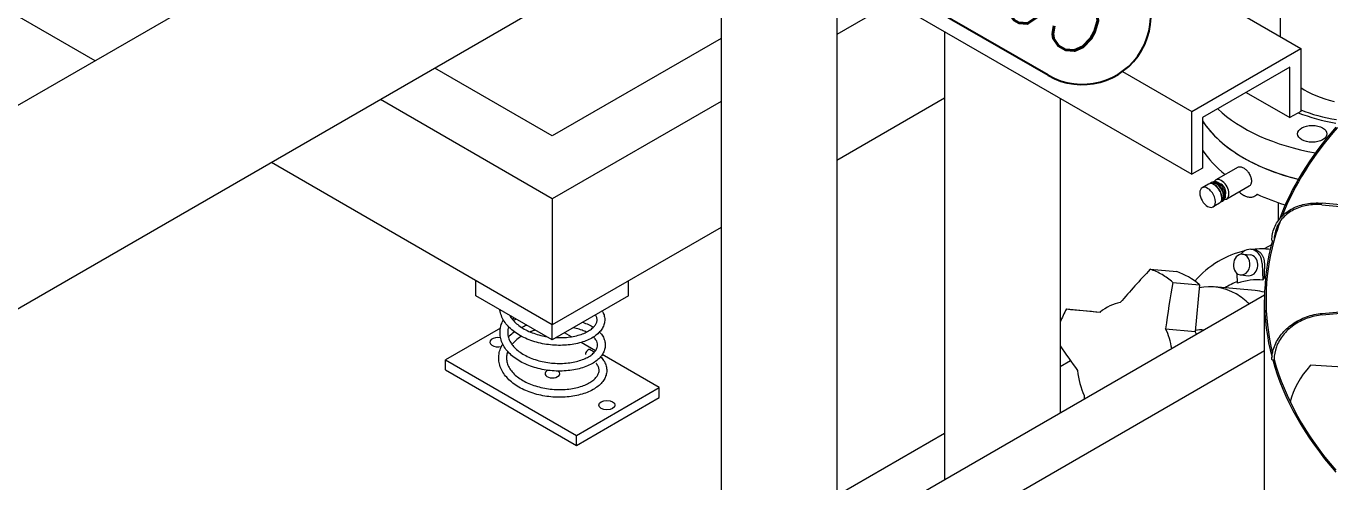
# Model space of a CAD drawing. Header units: millimetres. Extents: x -312439 to 477422, y -331570 to 212570.
# Drawn here: x 353682 to 355754, y 102738 to 103462 of the extents above; entities that cross this region are included whole.
import ezdxf

# ---------------------------------------------------------------- set-up
doc = ezdxf.new("R2010")
doc.units = ezdxf.units.MM
doc.layers.add('ARCONDTEXTO', color=4, linetype='Continuous')
doc.styles.add('ROMANS', font='romans.shx', dxfattribs={"height": 187.5})

msp = doc.modelspace()

# ---------------------------------------------------------------- linework, layer by layer
at = {"color": 5, "linetype": 'Continuous', "lineweight": 0, "extrusion": (-1.11022e-16, 0.816497, 0.57735)}
for p, q in [((355252.155, 104249.837), (348634.63, 100429.207)), ((355265.202, 103934.08), (350609.882, 101246.33)), ((355674.563, 103593.625), (355674.563, 103445.534))]:
    msp.add_line(p, q, dxfattribs=at)
at = {"color": 7, "linetype": 'Continuous', "lineweight": 0, "extrusion": (-1.11022e-16, 0.816497, 0.57735)}
for p, q in [((355262.984, 103683.16), (355707.289, 103426.64)), ((354786.541, 103657.725), (354786.541, 102626.388)), ((354786.982, 103657.98), (355534.084, 103226.64)), ((354970.253, 103552.168), (354970.253, 102642.606)), ((355141.544, 103453.273), (355141.544, 102741.501)), ((355534.084, 103326.64), (355707.289, 103426.64)), ((355707.289, 103426.64), (355707.289, 103326.64)), ((355424.294, 103390.027), (355534.084, 103326.64)), ((355689.968, 103396.64), (355551.404, 103316.64)), ((355689.968, 103316.64), (355689.968, 103396.64)), ((355325.256, 103347.207), (355325.256, 102847.567)), ((355620.686, 103356.64), (355689.968, 103316.64)), ((355534.084, 103226.64), (355534.084, 103326.64)), ((355707.289, 103326.64), (355689.968, 103316.64)), ((355551.404, 103316.64), (355551.404, 103236.64)), ((355551.404, 103236.64), (355534.084, 103226.64))]:
    msp.add_line(p, q, dxfattribs=at)
at = {"color": 3, "linetype": 'Continuous', "lineweight": 0, "extrusion": (-1.11022e-16, 0.816497, 0.57735)}
for p, q in [((353792.014, 103406.824), (353505.61, 103572.179)), ((355060.118, 103500.284), (354970.253, 103448.4)), ((354786.541, 103442.334), (354518.332, 103287.484)), ((354518.332, 103287.484), (354331.798, 103395.179)), ((354518.332, 103187.484), (354245.196, 103345.179)), ((354786.541, 103342.334), (354518.332, 103187.484)), ((355141.544, 103347.295), (354970.253, 103248.4)), ((354518.332, 102987.484), (354071.991, 103245.179)), ((355607.692, 103238.025), (355572.342, 103217.617)), ((355560.74, 103211.065), (355550.644, 103205.236)), ((355567.061, 103214.273), (355565.258, 103213.232)), ((355571.159, 103209.257), (355569.537, 103210.194)), ((355625.157, 103207.774), (355589.808, 103187.366)), ((355639.048, 103194.744), (355634.885, 103192.34)), ((354518.332, 103187.484), (354518.332, 102987.484)), ((355578.333, 103180.593), (355568.237, 103174.764)), ((355581.977, 103190.521), (355581.977, 103188.647)), ((355584.272, 103184.464), (355582.469, 103183.423)), ((355671.769, 103153.313), (355671.769, 103181.678)), ((355741.092, 103178.295), (356593.946, 103100.307)), ((356594.403, 103102.725), (355741.315, 103180.734)), ((354786.541, 103142.334), (354518.332, 102987.484)), ((355660.649, 103114.729), (355649.129, 103108.078)), ((355614.985, 103099.805), (355627.476, 103098.689)), ((355628.27, 103107.578), (355632.936, 103107.161)), ((355658.887, 103107.433), (355656.591, 103107.638)), ((355468.155, 103075.815), (355510.257, 103072.054)), ((355646.123, 103084.784), (355647.362, 103058.801)), ((355741.092, 103005.744), (356594.75, 103083.805)), ((355741.315, 103003.304), (356595.473, 103081.411)), ((354397.076, 103033.674), (354397.076, 103057.491)), ((354639.563, 103033.674), (354639.563, 103057.477)), ((355504.213, 103054.996), (355546.315, 103051.236)), ((355546.315, 103051.236), (355539.588, 102977.117)), ((355607.12, 103053.597), (355606.383, 103069.043)), ((355612.036, 103066.79), (355624.527, 103065.674)), ((354518.32, 102963.674), (354397.076, 103033.674)), ((354639.563, 103033.674), (354518.32, 102963.674)), ((355649.774, 103034.928), (354666.157, 102467.037)), ((355634.989, 103041.988), (355569.904, 103047.801)), ((355335.206, 103012.768), (355377.308, 103009.008)), ((355377.308, 103009.008), (355388.973, 103007.939)), ((355649.693, 102464.548), (355649.693, 103027.437)), ((354460.859, 102996.849), (354456.533, 102994.351)), ((354518.32, 102963.674), (354518.32, 102987.491)), ((354435.901, 102982.439), (354348.709, 102932.099)), ((354548.591, 102968.697), (354537.805, 102974.924)), ((355492.682, 102981.307), (355539.588, 102977.117)), ((354587.071, 102946.481), (354564.198, 102959.687)), ((354842.877, 102481.066), (355649.693, 102946.881)), ((354348.709, 102932.099), (354556.555, 102812.099)), ((354348.709, 102916.099), (354348.709, 102932.099)), ((354688.191, 102888.099), (354597.673, 102940.36)), ((355341.64, 102930.549), (355325.256, 102921.09)), ((354348.709, 102916.099), (354556.555, 102796.099)), ((355809.038, 102918.116), (355722.876, 102923.612)), ((354556.555, 102812.099), (354688.191, 102888.099)), ((354688.191, 102872.099), (354688.191, 102888.099)), ((354556.555, 102796.099), (354688.191, 102872.099)), ((354556.555, 102796.099), (354556.555, 102812.099)), ((355141.544, 102815.024), (354974.807, 102718.758))]:
    msp.add_line(p, q, dxfattribs=at)
at = {"color": 1}
msp.add_lwpolyline([(355306.056, 103383.836), (355024.86, 103546.185)], dxfattribs=at)
msp.add_arc((355360.408, 103477.975), 108.703, 240, 60, dxfattribs=at)
at = {"color": 5, "linetype": 'Continuous', "lineweight": 0}
msp.add_ellipse((355814.552, 103418.275), major_axis=(142.07, 0), ratio=0.57735027, start_param=3.85673904, end_param=4.32044888, dxfattribs=at)
at = {"color": 3, "linetype": 'Continuous', "lineweight": 0}
for centre, major_axis, ratio, start_param, end_param in [((355814.552, 103415.075), (280.467, 0), 0.57735027, 3.69121902, 4.4082259), ((355814.552, 103415.075), (-192.285, 0), 0.57735027, 0.95504571, 1.30053222), ((355814.552, 103418.275), (-188.366, 0), 0.57735027, 0.96497337, 1.29949017), ((355814.552, 103367.475), (280.467, 0), 0.57735027, 3.49485668, 3.92699082), ((355814.552, 103367.475), (-280.467, 0), 0.57735027, 0.35326403, 1.16347408), ((356698.462, 103027.437), (-1048.768, 0), 0.57735027, 5.81359811, 6.07011802), ((356698.462, 103027.437), (-1046.319, 0), 0.57735027, 5.81336511, 6.06128621), ((355814.552, 103321.051), (280.467, 0), 0.57735027, 3.49485668, 3.76733741), ((355814.552, 103367.475), (280.467, 0), 0.57735027, 3.92699082, 4.30506673), ((355575.666, 103199.368), (8.605, -14.905), 0.57735027, 2.35619449, 3.14159265), ((355581.075, 103202.491), (8.733, -15.125), 0.57735027, 2.35619449, 3.48116086), ((355581.075, 103202.491), (8.733, -15.125), 0.57735027, 5.9436171, 8.6393798), ((355559.44, 103190), (8.796, -15.236), 0.57735027, 2.35619449, 5.49778714), ((355559.44, 103190), (8.796, -15.236), 0.57735027, 5.49778714, 8.6393798), ((355569.537, 103195.829), (8.796, -15.236), 0.57735027, 2.35619449, 3.14159265), ((355573.864, 103198.328), (8.605, -14.905), 0.57735027, 2.35619449, 3.34982476), ((355573.864, 103198.328), (7.649, -13.249), 0.57735027, 2.35619449, 3.13938294), ((355569.537, 103195.829), (8.796, -15.236), 0.57735027, 0, 2.35619449), ((355571.159, 103196.766), (7.649, -13.249), 0.57735027, 0.78539816, 2.35619449), ((355573.864, 103198.328), (8.605, -14.905), 0.57735027, 6.0749532, 8.6393798), ((355573.864, 103198.328), (7.649, -13.249), 0.57735027, 0.00220971, 2.35619449), ((355575.666, 103199.368), (8.605, -14.905), 0.57735027, 0, 2.35619449), ((355581.075, 103202.491), (5.099, -8.832), 0.57735027, 2.35619449, 2.79397022), ((355581.075, 103202.491), (5.099, -8.832), 0.57735027, 0.34762244, 2.35619449), ((355814.552, 103321.051), (280.467, 0), 0.57735027, 4.03287797, 4.22294103), ((356698.462, 103027.437), (-1046.319, 0), 0.57735027, 6.07532621, 6.12502314), ((356698.462, 103027.437), (-1048.768, 0), 0.57735027, 6.12772105, 6.43448057), ((356698.462, 103027.437), (-1046.319, 0), 0.57735027, 6.1272654, 6.42392093), ((355662.777, 103121.853), (1.225, 0), 0.57735027, 3.14159265, 5.07887352), ((355663.987, 103121.743), (1.225, 0.023), 0.57529521, 4.54449158, 6.11528791), ((355663.987, 103121.743), (1.225, 0.023), 0.57529521, 6.11528791, 6.28318531), ((355638.898, 102909.55), (-17.692, -198.088), 0.78867513, 3.38816663, 3.94428531), ((355613.511, 103083.297), (1.474, 16.507), 0.78867513, 5.9323059, 9.07389855), ((355613.511, 103083.297), (1.474, 16.507), 0.78867513, 2.79071324, 5.9323059), ((355626.002, 103082.182), (-2.268, -25.396), 0.78867513, 1.74351569, 4.02803544), ((355626.002, 103082.182), (1.474, 16.507), 0.78867513, 3.14159265, 5.9323059), ((355626.002, 103082.182), (1.474, 16.507), 0.78867513, 5.9323059, 6.28318531), ((355638.898, 102909.55), (-17.692, -198.088), 0.78867513, 3.1269161, 3.30283488), ((355946.018, 102930.981), (720.691, 563.4), 0.47025443, 1.89024002, 1.97207055), ((355432.853, 102927.954), (13.61, 152.375), 0.78867513, 5.9323059, 6.09975398), ((355474.955, 102924.193), (-13.61, -152.375), 0.78867513, 2.62326516, 2.95816132), ((355432.853, 102927.954), (13.61, 152.375), 0.78867513, 5.76485782, 5.9323059), ((356046.419, 102873.015), (-83.476, -910.959), 0.61480915, 4.56786753, 4.64969806), ((355558.199, 102916.758), (-11.704, -131.043), 0.78867513, 2.79071324, 3.37310027), ((355636.443, 102909.77), (-13.616, -152.445), 0.78867513, 3.50023522, 3.67789426), ((355634.214, 102909.969), (-13.292, -148.82), 0.78867513, 3.14282427, 3.48579977), ((355636.443, 102909.77), (-13.616, -152.445), 0.78867513, 3.13033412, 3.14694171), ((355558.199, 102916.758), (-11.704, -131.043), 0.78867513, 2.55443332, 2.79071324), ((355623.285, 102910.945), (-11.704, -131.043), 0.78867513, 2.99566042, 3.14159265), ((355432.853, 102927.954), (13.61, 152.375), 0.78867513, 1.05246884, 1.20935817), ((355993.911, 102953.693), (911.032, -82.684), 0.00111499, 3.90430933, 3.98613986), ((355428.049, 102928.383), (8.506, 95.234), 0.78867513, 0.21112957, 0.65790794), ((354431.848, 102960.099), (-12.86, 0), 0.57735027, 4.37137573, 8.31601928), ((355428.049, 102928.383), (8.506, 95.234), 0.78867513, 5.00918653, 5.37029692), ((355474.955, 102924.193), (-8.506, -95.234), 0.78867513, 2.17205419, 2.22870427), ((355546.778, 102917.778), (-5.512, -61.712), 0.78867513, 3.11613798, 3.39896937), ((354575.44, 102943.002), (-3.062, -5.303), 0.57735027, 3.18749153, 5.49778714), ((355943.711, 102824.309), (713.952, -571.916), 0.39604584, 4.04818523, 4.11062028), ((355662.777, 102932.52), (1.225, 0), 0.57735027, 3.14159265, 5.39303278), ((356698.462, 103027.437), (-1048.768, 0), 0.57735027, 0.1585854, 0.46892864), ((355663.987, 102932.63), (1.225, 0.023), 0.57926583, 4.8585762, 6.28318531), ((356698.462, 103027.437), (-1046.319, 0), 0.57735027, 0.15790655, 0.46457773), ((354518.45, 102910.099), (-11.635, 0), 0.57735027, 5.37474217, 8.6393798), ((354518.45, 102910.099), (-11.635, 0), 0.57735027, 2.35619449, 3.7960099), ((355428.049, 102928.383), (8.506, 95.234), 0.78867513, 1.78192589, 2.22870427), ((356698.367, 102861.392), (-1010.701, -20.593), 0.30331876, 6.01219977, 6.20271663), ((355927.746, 102883.889), (83.476, 910.959), 0.61480915, 1.63631476, 1.64292421)]:
    msp.add_ellipse(centre, major_axis=major_axis, ratio=ratio, start_param=start_param, end_param=end_param, dxfattribs=at)
for centre, major_axis in [((355725.664, 103290.913), (23.27, 0)), ((354605.053, 102860.099), (-12.86, 0))]:
    msp.add_ellipse(centre, major_axis=major_axis, ratio=0.57735027, dxfattribs=at)
for points, knots in [([(355607.692, 103238.025), (355608.242, 103238.343), (355608.841, 103238.559), (355609.809, 103238.734), (355610.143, 103238.767), (355610.837, 103238.784), (355611.197, 103238.767), (355612.293, 103238.641), (355613.049, 103238.457), (355614.612, 103237.897), (355615.426, 103237.515), (355616.232, 103237.049)], [0.01606747737, 0.01606747737, 0.01606747737, 0.01606747737, 0.01740489158, 0.01740489158, 0.01807431049, 0.01807431049, 0.0187437294, 0.0187437294, 0.02008256721, 0.02008256721, 0.02142140503, 0.02142140503, 0.02142140503, 0.02142140503]), ([(355616.232, 103237.049), (355617.038, 103236.584), (355617.844, 103236.034), (355619.053, 103235.079), (355619.456, 103234.739), (355620.243, 103234.029), (355621.018, 103233.287), (355621.765, 103232.481), (355622.498, 103231.643), (355622.86, 103231.205), (355623.909, 103229.858), (355624.556, 103228.923), (355625.745, 103226.981), (355626.292, 103225.962), (355627.236, 103223.92), (355627.637, 103222.895), (355628.129, 103221.348), (355628.276, 103220.828), (355628.526, 103219.804), (355628.63, 103219.298), (355628.88, 103217.803), (355628.966, 103216.834), (355628.967, 103214.951), (355628.883, 103214.065), (355628.634, 103212.825), (355628.531, 103212.426), (355628.282, 103211.658), (355628.137, 103211.287), (355627.645, 103210.243), (355627.245, 103209.631), (355626.304, 103208.571), (355625.758, 103208.122), (355625.161, 103207.777), (355625.159, 103207.776), (355625.157, 103207.774)], [0.021421405, 0.021421405, 0.021421405, 0.021421405, 0.0227599361, 0.0227599361, 0.0234292016, 0.0234292016, 0.0240984672, 0.0247677327, 0.0247677327, 0.0254369982, 0.0254369982, 0.0267755293, 0.0267755293, 0.0281140604, 0.0281140604, 0.0294525914, 0.0294525914, 0.030121857, 0.030121857, 0.0307911225, 0.0307911225, 0.0321296536, 0.0321296536, 0.0334681846, 0.0334681846, 0.0341374502, 0.0341374502, 0.0348067157, 0.0348067157, 0.0361452468, 0.0361452468, 0.0374837778, 0.0374837778, 0.0374885983, 0.0374885983, 0.0374885983, 0.0374885983]), ([(355609.517, 103198.745), (355609.747, 103198.525), (355609.978, 103198.309), (355612.153, 103196.327), (355614.159, 103194.84), (355616.232, 103193.643)], [0.00984656757, 0.00984656757, 0.00984656757, 0.00984656757, 0.01025487126, 0.01025487126, 0.01367316168, 0.01367316168, 0.01367316168, 0.01367316168]), ([(355616.232, 103193.643), (355616.749, 103193.345), (355617.273, 103193.063), (355618.315, 103192.545), (355618.835, 103192.307), (355620.39, 103191.655), (355621.422, 103191.303), (355623.475, 103190.764), (355624.495, 103190.576), (355626.524, 103190.37), (355627.511, 103190.354), (355629.429, 103190.487), (355630.361, 103190.636), (355631.714, 103190.983), (355632.158, 103191.12), (355633.03, 103191.434), (355633.46, 103191.613), (355635.543, 103192.602), (355637.023, 103193.696), (355638.303, 103195.091)], [0.0136731617, 0.0136731617, 0.0136731617, 0.0136731617, 0.0145264761, 0.0145264761, 0.0153797904, 0.0153797904, 0.0170864192, 0.0170864192, 0.0187930479, 0.0187930479, 0.0204996767, 0.0204996767, 0.0222063054, 0.0222063054, 0.0230596198, 0.0230596198, 0.0239129342, 0.0239129342, 0.0273261917, 0.0273261917, 0.0273261917, 0.0273261917]), ([(355661.553, 103121.853), (355661.553, 103128.798), (355662.884, 103135.628), (355668.079, 103148.371), (355671.941, 103154.281), (355681.798, 103164.595), (355687.791, 103168.998), (355701.309, 103175.881), (355708.832, 103178.36), (355724.677, 103181.167), (355732.997, 103181.495), (355741.315, 103180.734)], [4.71238898, 4.71238898, 4.71238898, 4.71238898, 5.02654825, 5.02654825, 5.34070751, 5.34070751, 5.65486678, 5.65486678, 5.96902604, 5.96902604, 6.28318531, 6.28318531, 6.28318531, 6.28318531]), ([(355741.092, 103178.295), (355733.03, 103179.032), (355724.974, 103178.702), (355709.682, 103175.95), (355702.448, 103173.527), (355689.525, 103166.845), (355683.838, 103162.587), (355674.563, 103152.673), (355670.976, 103147.019), (355666.239, 103134.868), (355665.088, 103128.372), (355665.212, 103121.766)], [0, 0, 0, 0, 0.31726804, 0.31726804, 0.63453608, 0.63453608, 0.95180412, 0.95180412, 1.26907216, 1.26907216, 1.5863402, 1.5863402, 1.5863402, 1.5863402]), ([(355632.936, 103107.161), (355633.096, 103107.147), (355633.256, 103107.13), (355634.702, 103106.955), (355635.96, 103106.641), (355638.416, 103105.682), (355639.575, 103105.052), (355641.209, 103103.893), (355641.737, 103103.471), (355642.756, 103102.553), (355643.25, 103102.056), (355644.646, 103100.483), (355645.474, 103099.321), (355646.928, 103096.774), (355647.555, 103095.377), (355648.548, 103092.473), (355648.924, 103090.954), (355649.301, 103088.573), (355649.395, 103087.762), (355649.517, 103086.132), (355649.545, 103085.309), (355649.541, 103084.479)], [0.0179608001, 0.0179608001, 0.0179608001, 0.0179608001, 0.0182026982, 0.0182026982, 0.0201581688, 0.0201581688, 0.0221136394, 0.0221136394, 0.0230913747, 0.0230913747, 0.02406911, 0.02406911, 0.0260245807, 0.0260245807, 0.0279800513, 0.0279800513, 0.0299355219, 0.0299355219, 0.0309132572, 0.0309132572, 0.0318909925, 0.0318909925, 0.0318909925, 0.0318909925]), ([(354597.663, 103009.483), (354597.842, 103009.184), (354598.015, 103008.883), (354599.447, 103006.3), (354600.391, 103003.901), (354601.516, 102999.099), (354601.731, 102996.693), (354601.466, 102991.97), (354601, 102989.643), (354599.455, 102985.155), (354598.372, 102982.974), (354595.623, 102978.757), (354593.926, 102976.713), (354589.967, 102972.814), (354587.678, 102970.957), (354582.558, 102967.48), (354579.699, 102965.858), (354573.54, 102962.93), (354570.222, 102961.614), (354563.222, 102959.329), (354559.522, 102958.353), (354551.857, 102956.767), (354547.87, 102956.152), (354539.734, 102955.308), (354535.564, 102955.075), (354527.142, 102954.994), (354522.864, 102955.147), (354514.342, 102955.845), (354510.072, 102956.389), (354501.644, 102957.862), (354497.461, 102958.795), (354489.314, 102961.032), (354485.326, 102962.34), (354477.643, 102965.311), (354473.928, 102966.984), (354466.89, 102970.652), (354463.547, 102972.657), (354457.314, 102976.971), (354454.41, 102979.293), (354449.143, 102984.188), (354446.763, 102986.776), (354442.614, 102992.16), (354440.829, 102994.969), (354437.918, 103000.723), (354436.777, 103003.686), (354435.531, 103008.381), (354435.189, 103010.089), (354434.955, 103011.805)], [444.13812175, 444.13812175, 444.13812175, 444.13812175, 444.81871088, 444.81871088, 449.94463589, 449.94463589, 454.84915284, 454.84915284, 459.63461081, 459.63461081, 464.43585185, 464.43585185, 469.41604909, 469.41604909, 474.56977511, 474.56977511, 479.85361747, 479.85361747, 485.15272336, 485.15272336, 490.44842905, 490.44842905, 495.73034772, 495.73034772, 500.98411994, 500.98411994, 506.24003491, 506.24003491, 511.48158213, 511.48158213, 516.73398615, 516.73398615, 521.98534469, 521.98534469, 527.25734094, 527.25734094, 532.52933426, 532.52933426, 537.82613598, 537.82613598, 543.11094143, 543.11094143, 548.37419154, 548.37419154, 553.58461085, 553.58461085, 556.51171806, 556.51171806, 556.51171806, 556.51171806]), ([(354593.334, 102976.194), (354594.845, 102974.631), (354596.193, 102972.992), (354598.886, 102969.055), (354600.111, 102966.69), (354601.802, 102961.9), (354602.301, 102959.46), (354602.574, 102954.646), (354602.372, 102952.258), (354601.317, 102947.62), (354600.473, 102945.364), (354598.195, 102940.987), (354596.738, 102938.855), (354593.248, 102934.769), (354591.191, 102932.81), (354586.516, 102929.1), (354583.869, 102927.347), (354578.096, 102924.136), (354574.95, 102922.67), (354568.255, 102920.063), (354564.682, 102918.917), (354557.247, 102916.992), (354553.366, 102916.204), (354545.389, 102915.003), (354541.271, 102914.587), (354532.931, 102914.143), (354528.686, 102914.111), (354520.175, 102914.438), (354515.885, 102914.799), (354507.388, 102915.904), (354503.157, 102916.651), (354494.872, 102918.524), (354490.794, 102919.655), (354482.9, 102922.274), (354479.061, 102923.772), (354471.744, 102927.106), (354468.244, 102928.949), (354461.665, 102932.949), (354458.57, 102935.119), (354452.898, 102939.732), (354450.302, 102942.186), (354445.684, 102947.33), (354443.65, 102950.035), (354440.236, 102955.6), (354438.835, 102958.477), (354436.717, 102964.325), (354435.989, 102967.309), (354435.225, 102973.258), (354435.175, 102976.242), (354435.738, 102982.137), (354436.349, 102985.062), (354438.115, 102990.539), (354439.224, 102993.117), (354440.576, 102995.616)], [227.71779899, 227.71779899, 227.71779899, 227.71779899, 231.69466523, 231.69466523, 236.90150333, 236.90150333, 241.91867124, 241.91867124, 246.76940612, 246.76940612, 251.57080109, 251.57080109, 256.50198261, 256.50198261, 261.60554287, 261.60554287, 266.8644757, 266.8644757, 272.16688255, 272.16688255, 277.48824981, 277.48824981, 282.77387391, 282.77387391, 288.04931668, 288.04931668, 293.30128098, 293.30128098, 298.5507178, 298.5507178, 303.79510385, 303.79510385, 309.04124232, 309.04124232, 314.29938269, 314.29938269, 319.56070745, 319.56070745, 324.84407349, 324.84407349, 330.12069769, 330.12069769, 335.393022, 335.393022, 340.60321979, 340.60321979, 345.75423562, 345.75423562, 350.8115643, 350.8115643, 355.84071225, 355.84071225, 360.45140318, 360.45140318, 360.45140318, 360.45140318]), ([(354450.609, 103002.767), (354451.204, 103001.644), (354451.87, 103000.527), (354454.146, 102997.101), (354456.004, 102994.816), (354460.246, 102990.467), (354462.63, 102988.385), (354467.861, 102984.465), (354470.726, 102982.612), (354476.838, 102979.193), (354480.103, 102977.613), (354486.943, 102974.769), (354490.541, 102973.496), (354497.938, 102971.295), (354501.763, 102970.36), (354506.793, 102969.383), (354507.958, 102969.174), (354509.128, 102968.981)], [80.9191765, 80.9191765, 80.9191765, 80.9191765, 83.28167338, 83.28167338, 88.2440924, 88.2440924, 93.09902595, 93.09902595, 97.93057927, 97.93057927, 102.75035925, 102.75035925, 107.58726788, 107.58726788, 112.43428953, 112.43428953, 113.88554887, 113.88554887, 113.88554887, 113.88554887]), ([(354457.774, 102998.63), (354457.482, 102998.318), (354457.195, 102998.004), (354456.355, 102997.059), (354455.819, 102996.423), (354455.308, 102995.782)], [242.13126564, 242.13126564, 242.13126564, 242.13126564, 242.83741326, 242.83741326, 244.24901336, 244.24901336, 244.24901336, 244.24901336]), ([(354524.729, 102967.375), (354526.238, 102967.312), (354527.742, 102967.276), (354533.139, 102967.242), (354537.004, 102967.399), (354544.509, 102968.061), (354548.171, 102968.569), (354555.15, 102969.9), (354558.49, 102970.725), (354564.736, 102972.649), (354567.663, 102973.753), (354573.003, 102976.173), (354575.435, 102977.497), (354579.69, 102980.266), (354581.537, 102981.72), (354584.631, 102984.673), (354585.887, 102986.183), (354587.828, 102989.182), (354588.502, 102990.664), (354589.355, 102993.615), (354589.512, 102995.1), (354589.301, 102998.2), (354588.877, 102999.859), (354587.8, 103002.169), (354587.474, 103002.775), (354587.1, 103003.385)], [120.29922763, 120.29922763, 120.29922763, 120.29922763, 122.16245366, 122.16245366, 127.02599342, 127.02599342, 131.89443899, 131.89443899, 136.74249177, 136.74249177, 141.57701864, 141.57701864, 146.39421924, 146.39421924, 151.16202097, 151.16202097, 155.94302646, 155.94302646, 160.81878608, 160.81878608, 165.96008889, 165.96008889, 171.60301058, 171.60301058, 173.57084289, 173.57084289, 173.57084289, 173.57084289]), ([(354566.71, 102991.613), (354569.819, 102990.597), (354572.788, 102989.45), (354578.489, 102986.866), (354581.22, 102985.411), (354583.736, 102983.838)], [211.05666949, 211.05666949, 211.05666949, 211.05666949, 215.73283158, 215.73283158, 220.60872857, 220.60872857, 220.60872857, 220.60872857]), ([(355661.553, 102932.52), (355661.553, 102939.464), (355662.883, 102946.52), (355668.058, 102960.159), (355671.901, 102966.741), (355681.71, 102978.799), (355687.674, 102984.273), (355701.143, 102993.594), (355708.645, 102997.44), (355724.462, 103003.134), (355732.774, 103004.983), (355741.092, 103005.744)], [4.71238898, 4.71238898, 4.71238898, 4.71238898, 5.02654825, 5.02654825, 5.34070751, 5.34070751, 5.65486678, 5.65486678, 5.96902604, 5.96902604, 6.28318531, 6.28318531, 6.28318531, 6.28318531]), ([(355741.315, 103003.304), (355733.254, 103002.567), (355725.19, 103000.764), (355709.868, 102995.203), (355702.613, 102991.448), (355689.639, 102982.367), (355683.924, 102977.044), (355674.601, 102965.373), (355670.996, 102959.028), (355666.239, 102945.958), (355665.088, 102939.235), (355665.212, 102932.653)], [0, 0, 0, 0, 0.31726804, 0.31726804, 0.63453608, 0.63453608, 0.95180412, 0.95180412, 1.26907216, 1.26907216, 1.5863402, 1.5863402, 1.5863402, 1.5863402]), ([(354448.993, 102984.479), (354448.491, 102982.978), (354448.115, 102981.473), (354447.464, 102977.581), (354447.38, 102975.185), (354447.837, 102970.348), (354448.394, 102967.893), (354450.165, 102963.056), (354451.38, 102960.649), (354454.413, 102956), (354456.225, 102953.742), (354460.378, 102949.44), (354462.718, 102947.38), (354467.869, 102943.496), (354470.699, 102941.657), (354476.746, 102938.26), (354479.982, 102936.69), (354486.769, 102933.862), (354490.345, 102932.595), (354497.705, 102930.403), (354501.514, 102929.471), (354509.24, 102927.971), (354513.184, 102927.396), (354521.073, 102926.614), (354525.046, 102926.405), (354532.869, 102926.353), (354536.746, 102926.509), (354544.284, 102927.166), (354547.969, 102927.672), (354554.999, 102929.001), (354558.37, 102929.826), (354564.686, 102931.751), (354567.653, 102932.857), (354573.076, 102935.284), (354575.552, 102936.611), (354579.923, 102939.407), (354581.836, 102940.884), (354585.048, 102943.881), (354586.357, 102945.408), (354588.395, 102948.437), (354589.13, 102949.955), (354590.096, 102952.982), (354590.303, 102954.491), (354590.236, 102956.454), (354590.198, 102956.9), (354589.949, 102958.711), (354589.554, 102960.081), (354588.154, 102963.157), (354587.029, 102964.897), (354585.01, 102967.214), (354584.452, 102967.801), (354583.851, 102968.384)], [252.32459349, 252.32459349, 252.32459349, 252.32459349, 255.4925975, 255.4925975, 260.53979379, 260.53979379, 265.68913699, 265.68913699, 270.7885366, 270.7885366, 275.73900161, 275.73900161, 280.57262132, 280.57262132, 285.39351118, 285.39351118, 290.20171117, 290.20171117, 295.02981167, 295.02981167, 299.86678281, 299.86678281, 304.71687835, 304.71687835, 309.58334563, 309.58334563, 314.44503344, 314.44503344, 319.31546043, 319.31546043, 324.16720385, 324.16720385, 329.0101023, 329.0101023, 333.83227642, 333.83227642, 338.63279964, 338.63279964, 343.42180431, 343.42180431, 348.27801422, 348.27801422, 353.4368926, 353.4368926, 354.95684998, 354.95684998, 359.52407133, 359.52407133, 364.96753868, 364.96753868, 366.81978095, 366.81978095, 366.81978095, 366.81978095]), ([(354448.36, 102968.451), (354448.894, 102968.99), (354449.44, 102969.524), (354452.432, 102972.348), (354455.104, 102974.533), (354457.972, 102976.583)], [156.335147, 156.335147, 156.335147, 156.335147, 157.47685612, 157.47685612, 162.45446314, 162.45446314, 162.45446314, 162.45446314]), ([(354469.27, 102969.421), (354468.864, 102969.17), (354468.462, 102968.916), (354465.223, 102966.83), (354462.598, 102964.873), (354457.937, 102960.832), (354455.876, 102958.736), (354454.091, 102956.59)], [422.78814911, 422.78814911, 422.78814911, 422.78814911, 423.46706861, 423.46706861, 428.32444556, 428.32444556, 433.08579515, 433.08579515, 433.08579515, 433.08579515]), ([(354491.283, 102979.284), (354490.045, 102978.896), (354488.822, 102978.489), (354486.089, 102977.527), (354484.585, 102976.959), (354483.11, 102976.364)], [412.06813064, 412.06813064, 412.06813064, 412.06813064, 413.70686352, 413.70686352, 415.77969411, 415.77969411, 415.77969411, 415.77969411]), ([(354572.621, 102976.056), (354570.455, 102977.135), (354568.107, 102978.143), (354562.662, 102980.139), (354559.488, 102981.098), (354554.674, 102982.264), (354553.156, 102982.594), (354551.609, 102982.894)], [375.50583657, 375.50583657, 375.50583657, 375.50583657, 379.57921898, 379.57921898, 384.39516183, 384.39516183, 386.53713382, 386.53713382, 386.53713382, 386.53713382]), ([(354595.088, 102936.924), (354596.938, 102935.051), (354598.561, 102933.071), (354601.42, 102928.728), (354602.614, 102926.324), (354604.248, 102921.458), (354604.717, 102918.991), (354604.939, 102914.114), (354604.712, 102911.695), (354603.611, 102907.002), (354602.743, 102904.71), (354600.418, 102900.268), (354598.938, 102898.106), (354595.397, 102893.953), (354593.313, 102891.958), (354588.587, 102888.179), (354585.915, 102886.392), (354580.088, 102883.11), (354576.916, 102881.608), (354570.167, 102878.928), (354566.568, 102877.745), (354559.073, 102875.743), (354555.158, 102874.914), (354547.105, 102873.631), (354542.945, 102873.174), (354534.515, 102872.646), (354530.222, 102872.572), (354521.606, 102872.813), (354517.258, 102873.131), (354508.638, 102874.151), (354504.342, 102874.855), (354495.913, 102876.644), (354491.756, 102877.734), (354483.697, 102880.272), (354479.772, 102881.73), (354472.266, 102884.986), (354468.664, 102886.794), (354461.876, 102890.723), (354458.672, 102892.857), (354452.771, 102897.402), (354450.054, 102899.826), (354445.175, 102904.919), (354443.001, 102907.606), (354439.301, 102913.147), (354437.755, 102916.014), (354435.337, 102921.862), (354434.453, 102924.859), (354433.386, 102930.841), (354433.184, 102933.847), (354433.448, 102939.812), (354433.913, 102942.784), (354435.475, 102948.605), (354436.577, 102951.474), (354438.465, 102955.233), (354438.996, 102956.206), (354439.563, 102957.167)], [11.35451469, 11.35451469, 11.35451469, 11.35451469, 16.14627684, 16.14627684, 21.41553126, 21.41553126, 26.50134109, 26.50134109, 31.42934283, 31.42934283, 36.31341828, 36.31341828, 41.32680821, 41.32680821, 46.50375611, 46.50375611, 51.83892666, 51.83892666, 57.21001244, 57.21001244, 62.59588367, 62.59588367, 67.95114035, 67.95114035, 73.29845003, 73.29845003, 78.61964559, 78.61964559, 83.93948344, 83.93948344, 89.24973813, 89.24973813, 94.56502769, 94.56502769, 99.88646892, 99.88646892, 105.21470858, 105.21470858, 110.5570619, 110.5570619, 115.89416093, 115.89416093, 121.23768566, 121.23768566, 126.52363714, 126.52363714, 131.75185103, 131.75185103, 136.88159809, 136.88159809, 141.9790876, 141.9790876, 147.07491014, 147.07491014, 148.87628526, 148.87628526, 148.87628526, 148.87628526]), ([(354447.431, 102945.392), (354447.099, 102944.505), (354446.811, 102943.616), (354445.978, 102940.596), (354445.637, 102938.457), (354445.428, 102933.852), (354445.638, 102931.388), (354446.707, 102926.464), (354447.576, 102923.992), (354449.955, 102919.158), (354451.454, 102916.785), (354455.027, 102912.226), (354457.103, 102910.017), (354461.755, 102905.829), (354464.335, 102903.834), (354469.937, 102900.1), (354472.975, 102898.348), (354479.412, 102895.133), (354482.835, 102893.66), (354489.954, 102891.041), (354493.673, 102889.887), (354501.3, 102887.921), (354505.234, 102887.108), (354513.164, 102885.849), (354517.184, 102885.399), (354525.196, 102884.865), (354529.212, 102884.783), (354537.089, 102884.978), (354540.976, 102885.256), (354548.495, 102886.152), (354552.151, 102886.774), (354559.109, 102888.324), (354562.433, 102889.256), (354568.625, 102891.382), (354571.515, 102892.582), (354576.768, 102895.177), (354579.147, 102896.582), (354583.307, 102899.506), (354585.107, 102901.035), (354588.113, 102904.132), (354589.322, 102905.708), (354591.182, 102908.855), (354591.821, 102910.419), (354592.482, 102913.103), (354592.617, 102914.239), (354592.604, 102917.098), (354592.287, 102918.805), (354590.962, 102922.297), (354589.938, 102924.103), (354588.42, 102926.041), (354588.31, 102926.179), (354588.197, 102926.316)], [441.11793369, 441.11793369, 441.11793369, 441.11793369, 442.9951793, 442.9951793, 447.50142229, 447.50142229, 452.6845094, 452.6845094, 457.89621844, 457.89621844, 462.9746454, 462.9746454, 467.94952601, 467.94952601, 472.84117048, 472.84117048, 477.71404356, 477.71404356, 482.59550086, 482.59550086, 487.48822315, 487.48822315, 492.41185211, 492.41185211, 497.33530413, 497.33530413, 502.27710379, 502.27710379, 507.21305891, 507.21305891, 512.14968441, 512.14968441, 517.07902718, 517.07902718, 521.98781013, 521.98781013, 526.87951335, 526.87951335, 531.73661752, 531.73661752, 536.62201401, 536.62201401, 541.62333055, 541.62333055, 545.42568021, 545.42568021, 551.08794247, 551.08794247, 556.69316795, 556.69316795, 557.12236102, 557.12236102, 557.12236102, 557.12236102])]:
    msp.add_open_spline(points, degree=3, knots=knots, dxfattribs=at)
for points in [[(355649.541, 103084.479), (355649.498, 103077.076), (355649.457, 103069.673), (355649.416, 103062.27)], [(355649.416, 103062.27), (355648.731, 103061.114), (355648.046, 103059.958), (355647.362, 103058.801)], [(354469.41, 102983.53), (354471.999, 102984.864), (354474.692, 102986.11), (354477.465, 102987.262)], [(354578.358, 102948.381), (354580.884, 102947.181), (354583.269, 102945.88), (354585.493, 102944.49)]]:
    msp.add_open_spline(points, degree=3, dxfattribs=at)

# ---------------------------------------------------------------- texts
at = {"layer": 'ARCONDTEXTO', "color": 3, "linetype": 'Continuous', "lineweight": -3, "style": 'ROMANS', "width": 0.8}
msp.add_text('SP-05', height=125, rotation=330, dxfattribs=at).set_placement((354969.893, 103634.478))

doc.saveas('drawing.dxf')
